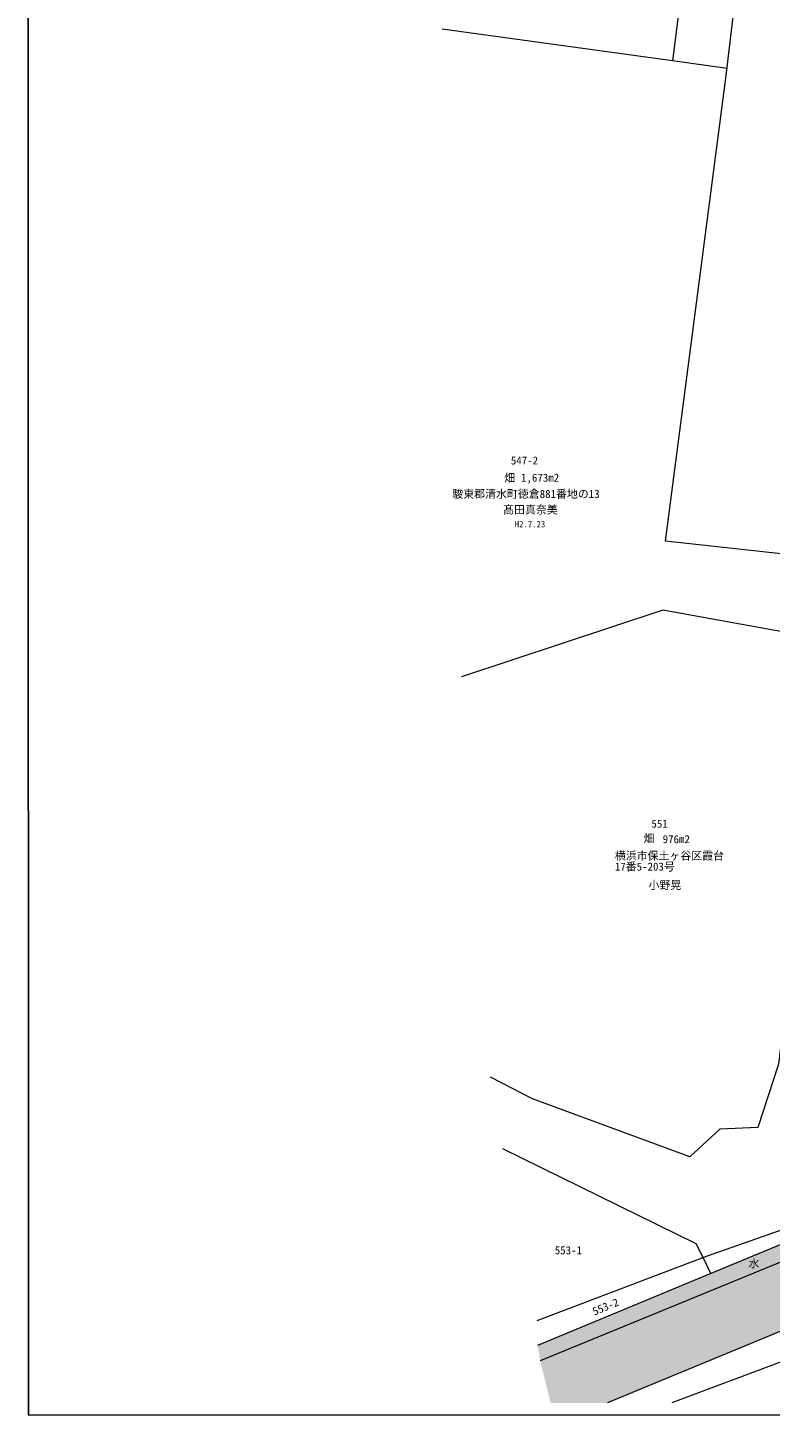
# Model space of a CAD drawing. Units: millimetres, scale not verified. Extents: x 5000 to 205306, y 4475 to 281715.
# Drawn here: x 5000 to 47496, y 5000 to 84420 of the extents above; entities that cross this region are included whole.
import ezdxf
from ezdxf.enums import TextEntityAlignment as Align

# ---------------------------------------------------------------- set-up
doc = ezdxf.new("R2010")
doc.units = ezdxf.units.MM
doc.header["$LTSCALE"] = 250
for name, color, linetype, lineweight in [('ベクトルデータ', 30, 'Continuous', 13), ('図枠', 7, 'Continuous', 25), ('地番名', 30, 'Continuous', 13)]:
    doc.layers.add(name, color=color, linetype=linetype, lineweight=lineweight)
for name, color, linetype in [('住所', 30, 'Continuous'), ('地目', 30, 'Continuous'), ('地積', 30, 'Continuous'), ('所有者', 30, 'Continuous'), ('日付（分筆等）', 30, 'Continuous'), ('道・水路', 254, 'Continuous')]:
    doc.layers.add(name, color=color, linetype=linetype)
doc.styles.add('ＭＳ 明朝', font='')
doc.styles.get('ＭＳ 明朝').set_extended_font_data('MS Mincho')

msp = doc.modelspace()

# ---------------------------------------------------------------- hatches: boundary and pattern name
at = {"layer": '道・水路'}
for color, points in [(256, [(129191, 124211.6), (130981.9, 124310.5), (133649.5, 124448.6), (161326.6, 125956.5), (172380.1, 125739.2), (175068.9, 125753.2), (190022.7, 125498.8), (196623.1, 125929.6), (202005.1, 126428.9), (202005.1, 117113.2), (201288.5, 117070.1), (201029.4, 118038), (192212.3, 119262.8), (189616.5, 118700.8), (165724.3, 119295.8), (153188, 118923), (138192.6, 117935.6), (131377.7, 117415.3), (118886, 116575.5), (110602.4, 116058.6), (73473.8, 113603), (73518.7, 112808.3), (73396.6, 112800.5), (72971.3, 112182.7), (71362, 109845.1), (70823.3, 109062.7), (70680.8, 101076.1), (70261.1, 94545.4), (66929.1, 20630.6), (69957.6, 21809.8), (108771.4, 36437.2), (143328, 49589.7), (156830, 54332.2), (159745.1, 51213.3), (117587.2, 35591), (55567.9, 12897.4), (53734.1, 12140.8), (38185.3, 5704.1), (34928.9, 5704.1), (34328.5, 8117.7), (54647.1, 16455.1), (62550.2, 19373.3), (63908.9, 23521.7), (64643.2, 46960.2), (64843.9, 52456.5), (67043.2, 101910.3), (67024.8, 102977.7), (65898.6, 112058.1), (63950, 110780.8), (59350.4, 108134.2), (52596, 102601.8), (47040.1, 98966.2), (43860.5, 98011.4), (38899.8, 97124.6), (26990.7, 94712.6), (26616.7, 97619.3), (38699.5, 100028.3), (42755.1, 100710.8), (46959.8, 102126.5), (51319.8, 105229.7), (60229.7, 112154.8), (61619.1, 113226.2), (68253.5, 117098), (69636.1, 119433), (72762.1, 126783), (79650.2, 142745.7), (82511.3, 142745.7), (75834.2, 126947.8), (75471, 126110.7), (73258.7, 120992)]), (7, [(54324.4, 17344.3), (54647.1, 16455.1), (34328.5, 8117.7), (34178.9, 8987.8), (44090.3, 13118)])]:
    msp.add_hatch(color=color, dxfattribs=at).paths.add_polyline_path(points)

# ---------------------------------------------------------------- linework, layer by layer
at = {"layer": 'ベクトルデータ'}
for p, q in [((43860.5, 98011.4), (41906.1, 82532)), ((54292.1, 10385.7), (41855.8, 5704.1))]:
    msp.add_line(p, q, dxfattribs=at)
at = {"layer": 'ベクトルデータ', "color": 171}
for points in [[(26990.7, 94712.6), (38899.8, 97124.6), (43860.5, 98011.4), (47040.1, 98966.2), (52596, 102601.8), (59350.4, 108134.2), (63950, 110780.8), (65898.6, 112058.1), (67024.8, 102977.7), (67043.2, 101910.3), (65800, 73954.8), (64843.9, 52456.5), (64643.2, 46960.2), (63908.9, 23521.7), (62550.2, 19373.3), (54647.1, 16455.1), (34328.5, 8117.7)], [(64843.9, 52456.5), (63106.2, 52663.5), (41492.5, 55034.8), (44975.4, 81679.1), (47040.1, 98966.2)], [(64643.2, 46960.2), (63055.6, 47147.9), (41352.7, 51085.3), (29826.5, 47267.1)], [(64643.2, 46960.2), (63080.7, 46694.1), (56610.5, 45765.8), (56060.4, 37432.5), (54897.9, 37497.1), (53613.2, 36338.9), (52807, 32505.1), (48792.2, 29696.7), (48295.5, 27790.4), (47965.6, 25089.2), (46780.6, 21465.8), (44615.6, 21368.2), (42890, 19790.2), (33885, 23102.6), (31482.3, 24342.3)], [(63913.3, 46835.9), (63601.1, 32904.2), (63568.8, 23604.2), (61175.7, 20168), (43833.5, 14087), (34142.3, 10403.6)]]:
    msp.add_lwpolyline(points, dxfattribs=at)
at = {"layer": 'ベクトルデータ'}
for points in [[(45029.5, 82087.4), (41906.1, 82532), (28714.1, 84346.4)], [(159745.1, 51213.3), (117587.2, 35591), (55567.9, 12897.4), (53734.1, 12140.8), (38185.3, 5704.1)], [(44090.3, 13118), (43649.5, 14021.1), (43255.8, 14810.8), (32185.2, 20257.7)], [(54647.1, 16455.1), (54324.4, 17344.3), (44090.3, 13118), (34178.9, 8987.8)]]:
    msp.add_lwpolyline(points, dxfattribs=at)
at = {"layer": '図枠'}
msp.add_lwpolyline([(5040.7, 5000), (205168.5, 5044), (205305.7, 143512), (5000, 143509.7)], close=True, dxfattribs=at)

# ---------------------------------------------------------------- texts
at = {"layer": '住所', "style": 'ＭＳ 明朝'}
for s, p in [('駿東郡清水町徳倉881番地の13', (29298, 57369.5)), ('横浜市保土ヶ谷区霞台', (38601.2, 36660.9)), ('17番5-203号', (38601.2, 36035.9))]:
    msp.add_text(s, height=458.2, dxfattribs=at).set_placement(p, align=Align.BOTTOM_LEFT)
at = {"layer": '地番名', "style": 'ＭＳ 明朝'}
for s, p in [('547-2', (32648.3, 59283.3)), ('551', (40694.3, 38493.3)), ('553-1', (35163, 14076.9)), ('水', (46250.3, 13320.3))]:
    msp.add_text(s, height=458.2, dxfattribs=at).set_placement(p, align=Align.BOTTOM_LEFT)
msp.add_text('553-2', height=458.2, rotation=22.622, dxfattribs=at).set_placement((37490.2, 10577.2), align=Align.BOTTOM_LEFT)
at = {"layer": '地目', "style": 'ＭＳ 明朝'}
for p in [(32264.2, 58289.7), (40242.6, 37656)]:
    msp.add_text('畑', height=458.2, dxfattribs=at).set_placement(p, align=Align.BOTTOM_LEFT)
at = {"layer": '地積', "style": 'ＭＳ 明朝'}
for s, p in [('1,673m2', (33232.1, 58299.5)), ('976m2', (41339.1, 37608.4))]:
    msp.add_text(s, height=458.2, dxfattribs=at).set_placement(p, align=Align.BOTTOM_LEFT)
at = {"layer": '所有者', "style": 'ＭＳ 明朝'}
for s, p in [('髙田真奈美', (32205.3, 56468.8)), ('小野晃', (40526.3, 34981.1))]:
    msp.add_text(s, height=458.2, dxfattribs=at).set_placement(p, align=Align.BOTTOM_LEFT)
at = {"layer": '日付（分筆等）', "style": 'ＭＳ 明朝'}
msp.add_text('H2.7.23', height=366.6, dxfattribs=at).set_placement((32872.9, 55712.4), align=Align.BOTTOM_LEFT)

doc.saveas('drawing.dxf')
